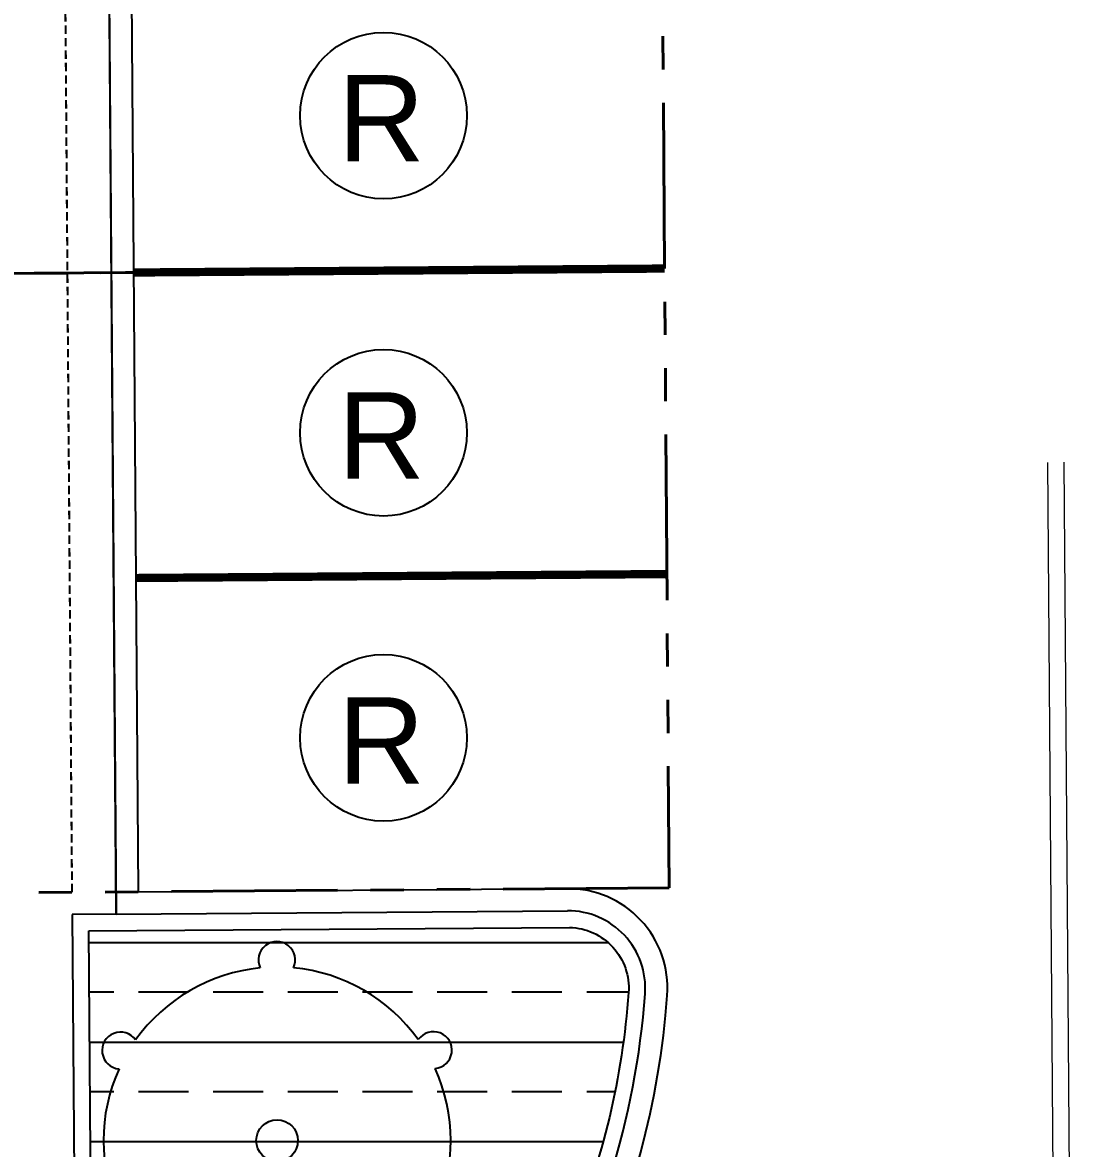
# Model space of a CAD drawing. Header units: feet. Extents: x 919634 to 928945, y 707022 to 708026.
# Drawn here: x 920560.18 to 920591.76, y 707322.87 to 707356.81 of the extents above; entities that cross this region are included whole.
import ezdxf
from ezdxf.enums import TextEntityAlignment as Align

# ---------------------------------------------------------------- set-up
doc = ezdxf.new("R2010")
doc.units = ezdxf.units.FT
doc.header["$LTSCALE"] = 20
doc.header["$MEASUREMENT"] = 0
doc.linetypes.add('Site Plan$0$HIDDEN2', pattern=[0.1875, 0.125, -0.0625])
doc.linetypes.add('Site Plan$0$PHANTOM2', pattern=[1.25, 0.625, -0.125, 0.125, -0.125, 0.125, -0.125])
for name, color, linetype in [('-u-site-xref', 7, 'Continuous'), ('L-002', 15, 'Continuous'), ('LK-TREE-050M', 2, 'Continuous'), ('LK-TREE-TRNK', 32, 'Continuous'), ('LP-PATT-GRND', 251, 'Continuous'), ('LP-TREE', 15, 'Continuous'), ('Site Plan$0$-u-site-parking_overhang', 252, 'Site Plan$0$HIDDEN2'), ('Site Plan$0$SP-PARKING DESIGNATION', 254, 'Continuous'), ('x-Villa6-LP Block$0$LP-PATT-SHAR', 253, 'Continuous')]:
    doc.layers.add(name, color=color, linetype=linetype)
for name, color, linetype, lineweight in [('Site Plan$0$SP-CURB', 3, 'Continuous', 25), ('Site Plan$0$SP-LOT LINES', 252, 'Site Plan$0$PHANTOM2', 40), ('Site Plan$0$SP-PARKING-STRIPE', 252, 'Continuous', 25), ('Site Plan$0$SP-PAVEMENT MARKINGS-YELLOW', 252, 'Continuous', 18), ('Site Plan$0$SP-SIDEWALK', 2, 'Continuous', 25)]:
    doc.layers.add(name, color=color, linetype=linetype, lineweight=lineweight)
doc.layers.get('-u-site-xref').off()
doc.styles.add('Site Plan$0$ARIAL', font='arial.ttf')

# ---------------------------------------------------------------- blocks, each defined once
blk = doc.blocks.new('Site Plan')
at = {"layer": 'Site Plan$0$-u-site-parking_overhang', "ltscale": 0.1, "extrusion": (7.493688696399936e-08, 5.504065183504201e-10, 0.9999999999999972)}
for points, elevation in [([(920561.2589267415, 707385.591708998), (920561.6689506725, 707330.5932361755)], 0.0693709290415165), ([(920561.2608581301, 707385.5917233968), (920561.670882061, 707330.5932505743)], 0.06937092904151651)]:
    blk.add_lwpolyline(points, dxfattribs=dict(at, elevation=elevation))
at = {"layer": 'Site Plan$0$SP-CURB'}
for p, q in [((920562.5838949477, 707386.2716055035), (920563.0039085522, 707329.9331699183)), ((920563.258871166, 707385.6066189588), (920563.668895097, 707330.6081461366)), ((920563.668895097, 707330.6081461366), (920576.5976876081, 707330.7045327098)), ((920563.0039085522, 707329.9331699183), (920576.602682445, 707330.0345513283))]:
    blk.add_line(p, q, dxfattribs=at)
for centre, radius, start, end in [((920576.6200525496, 707327.7046160762), 3, 355.8329348779565, 90.42714286751325), ((920576.6200525499, 707327.7046160762), 2.330000000107065, 355.8329348721587, 90.42714286681279)]:
    blk.add_arc(centre, radius, start, end, dxfattribs=at)
for centre, major_axis, start_param, end_param in [((920554.6782114988, 707329.3032440235), (0.1852299438323825, -24.99931378790643), 6.282045177280824, 7.773843361904245), ((920554.6782114992, 707329.3032440239), (0.1802657813532278, -24.32933217845857), 0.5708601803472174, 1.490658054694883)]:
    blk.add_ellipse(centre, major_axis=major_axis, ratio=0.9999999999999987, start_param=start_param, end_param=end_param, dxfattribs=at)
at = {"layer": 'Site Plan$0$SP-LOT LINES', "ltscale": 0.4, "extrusion": (7.493688696399936e-08, 5.504065183504201e-10, 0.9999999999999972)}
for p, q in [((920578.8229990898, 707444.390948808, -3.128652831418943e-06), (920579.6703818665, 707330.7274402216, -3.129591922723662e-06)), ((920579.5312222273, 707349.3935887801, -3.129437702447251e-06), (920489.5329281439, 707348.7226346168, 4.023321586026111e-06)), ((920489.5329281456, 707348.7226343865, 4.023321586024208e-06), (920579.5312222289, 707349.3935885498, -3.129437702449154e-06)), ((920579.6703818665, 707330.7274402216, -3.12959192273754e-06), (920489.6720877829, 707330.0564860583, 4.023167365752034e-06))]:
    blk.add_line(p, q, dxfattribs=at)
at = {"layer": 'Site Plan$0$SP-PARKING DESIGNATION'}
for centre in [(920571.0602765399, 707354.002720476), (920571.0602765399, 707344.4438586247), (920571.0602765399, 707335.2485377783)]:
    blk.add_circle(centre, 2.510723853571849, dxfattribs=at)
at = {"layer": 'Site Plan$0$SP-PARKING-STRIPE', "extrusion": (7.493688696399936e-08, 5.504065183504201e-10, 0.9999999999999972), "const_width": 0.25}
for points, elevation in [([(920579.529292433, 707349.393574163), (920563.5297370531, 707349.2742944766)], 0.06937469384493342), ([(920579.5979403792, 707340.185496525), (920563.5983849992, 707340.0662168387)], 0.06937469392101082)]:
    blk.add_lwpolyline(points, dxfattribs=dict(at, elevation=elevation))
at = {"layer": 'Site Plan$0$SP-PAVEMENT MARKINGS-YELLOW'}
for p, q in [((920591.2614602959, 707318.5535566963), (920591.0750934406, 707343.5522786272)), ((920591.7614509074, 707318.556679763), (920591.5750795467, 707343.5560060513))]:
    blk.add_line(p, q, dxfattribs=at)
at = {"layer": 'Site Plan$0$SP-SIDEWALK'}
for p, q in [((920563.0039085522, 707329.9331699183), (920561.6771643064, 707329.9233710782)), ((920561.6771643064, 707329.9233710782), (920561.7712232441, 707317.1879703177))]:
    blk.add_line(p, q, dxfattribs=at)
at = {"layer": 'Site Plan$0$SP-PARKING DESIGNATION', "style": 'Site Plan$0$ARIAL'}
for p in [(920570.9922369033, 707352.6237591258, 6.148252897075768e-08), (920570.9922369033, 707343.0648972745, 6.148252897075768e-08), (920570.9922369033, 707333.8695764281, 6.148252897075768e-08)]:
    blk.add_text('R', height=2.6, dxfattribs=at).set_placement(p, align=Align.CENTER)
blk = doc.blocks.new('TREE-SIMP-222')
at = {"layer": 'LK-TREE-050M'}
for centre, radius, start, end in [((-0.0006355610015589264, 0.52031300588812), 0.05306502300997314, 334.8355625046639, 205.3044107210234), ((-2.842170943040401e-14, 0), 0.5, 95.5789901823295, 144.5609830433569), ((0, 0), 0.5, 35.57899018233005, 84.56098304335616), ((-0.4509220615193499, 0.2596060909710687), 0.05306502300997314, 34.83556250466439, 265.304410721023), ((0.4502865005177625, 0.2607069149170513), 0.05306502300997314, 274.8355625046636, 145.3044107210238), ((0, 0), 0.5, 155.5789901823306, 204.5609830433566), ((0, 0), 0.5, 335.57899018233, 24.56098304335659), ((-0.450286500517791, -0.2607069149170513), 0.05306502300997314, 94.83556250466357, 325.3044107210212), ((0.4509220615193215, -0.2596060909710687), 0.05306502300997314, 214.8355625046644, 85.30441072102136), ((-2.842170943040401e-14, 0), 0.5, 215.5789901823304, 264.5609830433561), ((-2.842170943040401e-14, 0), 0.5, 275.5789901823295, 324.5609830433565), ((0.0006355610015305047, -0.52031300588812), 0.05306502300997314, 154.8355625046639, 25.30441072102336)]:
    blk.add_arc(centre, radius, start, end, dxfattribs=at)
at = {"layer": 'LK-TREE-TRNK'}
blk.add_circle((0, 0), 0.06, dxfattribs=at)
blk = doc.blocks.new('x-Villa6-LP Block', base_point=(60.56777102686465, 154.948772139498, 6.35512269888012e-07))
at = {"layer": 'x-Villa6-LP Block$0$LP-PATT-SHAR', "elevation": 6.35512269888012e-07}
blk.add_lwpolyline([(59.89777063962538, 148.6203595109982), (174.9044378806138, 148.6203595109982)], dxfattribs=at)

msp = doc.modelspace()

# ---------------------------------------------------------------- block references
at = {"layer": '-u-site-xref'}
msp.add_blockref('Site Plan', (0, 0), dxfattribs=at)

# ---------------------------------------------------------------- next in the draw order: hatches: boundary and pattern name
at = {"layer": 'LP-PATT-GRND'}
h = msp.add_hatch(dxfattribs=at)
h.set_pattern_fill('ANSI33', color=256, scale=12, angle=135)
h.set_pattern_definition([(180, (920562.1808433837, 707320.0772475336), (-2.220446049250313e-16, -3), []), (180, (920560.6808433862, 707321.577247531), (-2.220446049250313e-16, -3), [1.5, -0.75])])
edge = h.paths.add_edge_path()
edge.add_line((920562.1808433837, 707329.4270774281), (920576.6653736706, 707329.5340547869))
edge.add_arc((920576.6200525505, 707327.7046160768), 1.829999999458615, -4.1670651451261165, 88.58088829169827, ccw=False)
edge.add_arc((920554.6782114932, 707329.3032440252), 23.83000000618634, 337.50007936219566, 355.83293487478505, ccw=False)
edge.add_line((920576.6942733901, 707320.1839283247), (920562.2498977529, 707320.0772475336))
edge.add_line((920562.2498977529, 707320.0772475336), (920562.1808433837, 707329.4270774281))

# ---------------------------------------------------------------- next in the draw order: linework, layer by layer
at = {"layer": 'L-002'}
msp.add_lwpolyline([(920562.1808433837, 707329.4270774281), (920576.6653736706, 707329.5340547869, -0.428331760466967), (920578.4452147826, 707327.5716392968, -0.0801632268993048), (920576.6942733901, 707320.1839283247), (920562.2498977529, 707320.0772475336)], format="xyb", close=True, dxfattribs=at)

# ---------------------------------------------------------------- next in the draw order: block references
at = {"layer": '-u-site-xref', "rotation": 90.42714286982422}
msp.add_blockref('x-Villa6-LP Block', (920556.6706769427, 707330.555973495), dxfattribs=at)
at = {"layer": 'LP-TREE', "xscale": 10.46430050961437, "yscale": 10.46430050961437, "zscale": 11.86833221055216}
msp.add_blockref('TREE-SIMP-222', (920567.8547929053, 707323.107460714), dxfattribs=at)

doc.saveas('drawing.dxf')
